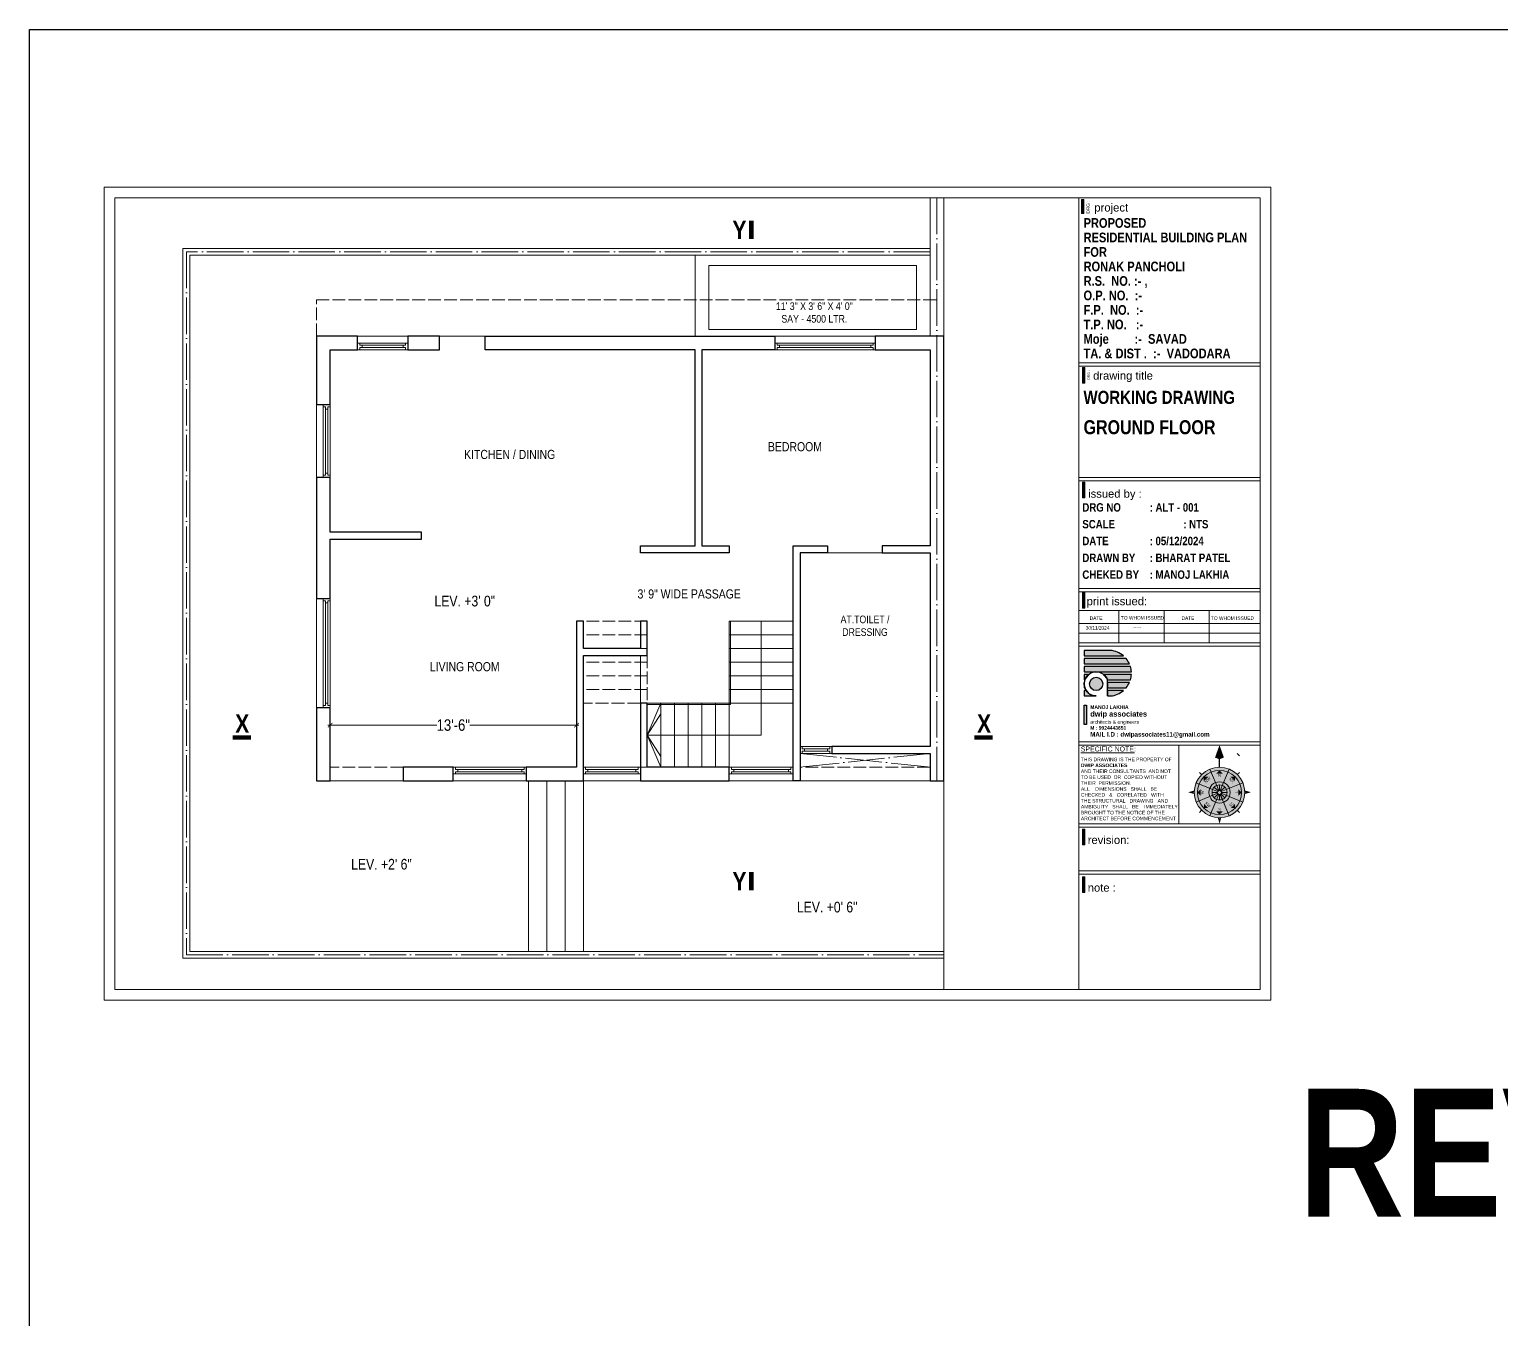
# Model space of a CAD drawing. Header units: millimetres. Extents: x 56222 to 120458, y -162468 to -121287.
# Drawn here: x 113576 to 114544, y -159693 to -158844 of the extents above; entities that cross this region are included whole.
import ezdxf
from ezdxf.enums import TextEntityAlignment as Align

# ---------------------------------------------------------------- set-up
doc = ezdxf.new("R2010")
doc.units = ezdxf.units.MM
doc.header["$MEASUREMENT"] = 0
doc.header["$PDMODE"] = 35
doc.linetypes.add('ACAD_ISO02W100', pattern=[15, 12, -3])
doc.linetypes.add('ACAD_ISO04W100', pattern=[30, 24, -3, 0, -3])
doc.layers.get('Defpoints').update_dxf_attribs({"color": 220})
for name, color, linetype, lineweight in [('FIRST FLOOR', 7, 'Continuous', 9), ('GROUND FLOOR', 7, 'Continuous', 9), ('GROUND FLOOR  ( PLINE )', 251, 'Continuous', 30), ('GROUND FLOOR ( DW_RAIL )', 7, 'Continuous', 9), ('GROUND FLOOR ( STAIR )', 45, 'Continuous', 9), ('plot boundary', 26, 'Continuous', 30), ('SECOND FLOOR  ( PLINE )', 251, 'Continuous', 30), ('SECTION', 7, 'Continuous', 9), ('STAIRCASE', 45, 'Continuous', 25), ('X_SHEET', 7, 'Continuous', 9)]:
    doc.layers.add(name, color=color, linetype=linetype, lineweight=lineweight)
doc.layers.add('GROUND FLOOR  ( Text )', color=251, linetype='Continuous')
doc.styles.add("AR_0'-0", font='arial.ttf')
doc.styles.add('AR_6', font='arial.ttf', dxfattribs={"height": 6})
doc.styles.add("Cn_BT_0'-0", font='swissc.ttf')
doc.styles.add('Cn_BT_7½', font='swissc.ttf', dxfattribs={"height": 7.5})
doc.styles.add('DUTCH801', font='dutcheb.ttf', dxfattribs={"height": 6.5})
doc.styles.add('KATHA', font='swissc.ttf')
doc.styles.get("Standard").update_dxf_attribs({"font": 'arial.ttf', "height": 6})
doc.dimstyles.new('Cn_BT_7½', dxfattribs={"dimtxt": 9, "dimasz": 3, "dimexe": 1.5, "dimexo": 0, "dimgap": 0.09, "dimtad": 0, "dimdec": 3, "dimzin": 3, "dimdsep": 46, "dimlunit": 4, "dimtxsty": 'Cn_BT_7½', "dimblk": 'ARCHTICK', "dimcen": 0.09, "dimdle": 1.5, "dimclrd": 251, "dimclre": 251, "dimclrt": 14, "dimadec": 0, "dimazin": 0, "dimtfac": 0.75, "dimtdec": 3, "dimtofl": 0, "dimtmove": 0, "dimatfit": 3, "dimfxl": 0, "dimtolj": 1, "dimtzin": 0, "dimlwd": 15, "dimlwe": 15, "dimarcsym": 0})

# ---------------------------------------------------------------- blocks, each defined once
blk = doc.blocks.new('NORTH')
h = blk.add_hatch(color=9)
h.set_gradient(color1=(201, 201, 201), color2=(237, 237, 237), one_color=1, tint=0.93, name='SPHERICAL')
edge = h.paths.add_edge_path()
edge.add_arc((329168.4, -156620.1), 24.1, 0, 360)
at = {"layer": 'X_SHEET'}
for color, points in [(224, [(329168.4, -156574.8), (329168.4, -156588.4), (329164.1, -156586.7)]), (230, [(329172.6, -156586.7), (329168.4, -156588.4), (329168.4, -156574.8)]), (47, [(329153.4, -156609.4), (329153.4, -156605.1), (329157.7, -156605.1)]), (47, [(329165.3, -156602), (329168.4, -156598.9), (329171.4, -156602)]), (47, [(329179, -156605.1), (329183.3, -156605.1), (329183.3, -156609.4)]), (224, [(329143.4, -156619.9), (329144.3, -156618.2), (329138.4, -156619.9)]), (230, [(329144.3, -156621.6), (329143.4, -156619.9), (329138.4, -156619.9)]), (47, [(329147.2, -156620), (329150.3, -156617), (329150.3, -156623.1)]), (47, [(329186.5, -156623.1), (329186.5, -156617), (329189.5, -156620.1)]), (224, [(329193.3, -156619.9), (329192.5, -156618.2), (329198.4, -156619.9)]), (230, [(329192.5, -156621.6), (329193.3, -156619.9), (329198.4, -156619.9)]), (47, [(329153.4, -156635), (329153.4, -156630.7), (329157.7, -156635)]), (47, [(329179, -156635), (329183.3, -156630.7), (329183.3, -156635)]), (47, [(329171.4, -156638.2), (329165.3, -156638.1), (329168.3, -156641.2)]), (230, [(329166.7, -156644.1), (329168.4, -156645), (329168.4, -156650.1)]), (224, [(329168.4, -156645), (329170.1, -156644.1), (329168.4, -156650.1)])]:
    blk.add_hatch(color=color, dxfattribs=at).paths.add_polyline_path(points)
at = {"color": 254, "lineweight": 5}
for p, q in [((329185.4, -156582.8), (329187.6, -156585)), ((329166.5, -156620.1), (329161.2, -156620.1)), ((329167, -156618.7), (329163.3, -156615)), ((329168.4, -156618.2), (329168.4, -156612.9)), ((329169.7, -156618.7), (329173.4, -156615)), ((329170.2, -156620.1), (329175.5, -156620.1)), ((329167, -156621.4), (329163.3, -156625.1)), ((329168.4, -156621.9), (329168.4, -156627.2)), ((329169.7, -156621.4), (329173.4, -156625.1))]:
    blk.add_line(p, q, dxfattribs=at)
at = {"color": 250, "lineweight": 9}
for p, q in [((329151.3, -156603), (329149.2, -156600.9)), ((329167.6, -156618.3), (329159.1, -156597.8)), ((329169.1, -156618.3), (329177.6, -156597.8)), ((329185.4, -156603), (329187.6, -156600.9)), ((329146.1, -156610.8), (329166.6, -156619.3)), ((329170.1, -156619.3), (329190.7, -156610.8)), ((329146.1, -156629.3), (329166.6, -156620.8)), ((329159.1, -156642.4), (329167.6, -156621.8)), ((329177.6, -156642.4), (329169.1, -156621.8)), ((329170.1, -156620.8), (329190.7, -156629.3)), ((329151.3, -156637.1), (329149.2, -156639.2)), ((329185.4, -156637.1), (329187.6, -156639.2))]:
    blk.add_line(p, q, dxfattribs=at)
at = {"color": 1}
blk.add_line((329171.1, -156626.7), (329169.1, -156621.8), dxfattribs=at)
at = {"lineweight": 9}
for radius in [24.1, 21.1, 10.2, 7.18, 1.88]:
    blk.add_circle((329168.4, -156620.1), radius, dxfattribs=at)
at = {"layer": 'X_SHEET', "color": 29, "linetype": 'Continuous', "lineweight": 25}
blk.add_line((329168.4, -156595.9), (329168.4, -156588.4), dxfattribs=at)
at = {"layer": 'X_SHEET', "color": 26, "linetype": 'ByBlock', "lineweight": -2, "style": 'DUTCH801'}
for s, rotation, p in [('NW', 44.9141, (329156.2, -156607.4)), ('N', 359.9141, (329168.3, -156602.4)), ('SE', 44.9141, (329178.9, -156630.5)), ('S', 359.9141, (329168.4, -156634.9))]:
    blk.add_text(s, height=2.7, rotation=rotation, dxfattribs=at).set_placement(p, align=Align.TOP_CENTER)
for s, rotation, p in [('NE', 314.9141, (329178.9, -156609.6)), ('W', 89.9141, (329153.5, -156620)), ('E', 89.9141, (329186.1, -156619.8)), ('SW', 314.9141, (329156.3, -156632.7))]:
    blk.add_text(s, height=2.7, rotation=rotation, dxfattribs=at).set_placement(p, align=Align.CENTER)
blk = doc.blocks.new('logo')
at = {"layer": 'STAIRCASE', "linetype": 'Continuous', "ltscale": 15}
h = blk.add_hatch(color=0, dxfattribs=at)
edge = h.paths.add_edge_path()
edge.add_line((52190.2, -8438.8), (52131.5, -8438.8))
edge.add_line((52131.5, -8438.8), (52131.5, -8450.8))
edge.add_line((52131.5, -8450.8), (52219.1, -8450.8))
edge.add_arc((52186.1, -8489.7), 51, 49.5898, 85.3906)
edge = h.paths.add_edge_path()
edge.add_line((52225, -8456.8), (52131.5, -8456.8))
edge.add_line((52131.5, -8456.8), (52131.5, -8468.8))
edge.add_line((52131.5, -8468.8), (52232.6, -8468.8))
edge.add_arc((52186.1, -8489.7), 51, 24.196, 40.1809)
edge = h.paths.add_edge_path()
edge.add_line((52234.8, -8474.7), (52131.5, -8474.7))
edge.add_line((52131.5, -8474.7), (52131.5, -8486.7))
edge.add_line((52131.5, -8486.7), (52237, -8486.7))
edge.add_arc((52186.1, -8489.7), 51, 3.3421, 17.076)
edge = h.paths.add_edge_path()
edge.add_line((52237, -8492.6), (52174.8, -8492.6))
edge.add_arc((52158.3, -8513.7), 26.8, 19.8001, 51.8901, ccw=False)
edge.add_line((52183.5, -8504.6), (52234.8, -8504.6))
edge.add_arc((52186.1, -8489.7), 51, 342.9464, 356.6794)
edge = h.paths.add_edge_path()
edge.add_line((52232.6, -8510.5), (52183.5, -8510.5))
edge.add_line((52183.5, -8510.5), (52183.5, -8522.5))
edge.add_line((52183.5, -8522.5), (52225.1, -8522.5))
edge.add_arc((52186.1, -8489.7), 51, 319.8472, 335.8275)
edge = h.paths.add_edge_path()
edge.add_line((52219.2, -8528.5), (52183.5, -8528.5))
edge.add_line((52183.5, -8528.5), (52183.5, -8540.5))
edge.add_line((52183.5, -8540.5), (52190.4, -8540.5))
edge.add_arc((52186.1, -8489.7), 51, 274.8693, 310.4434)
edge = h.paths.add_edge_path()
edge.add_line((52136, -8528.5), (52131.5, -8528.5))
edge.add_line((52131.5, -8528.5), (52131.5, -8540.5))
edge.add_line((52131.5, -8540.5), (52158.3, -8540.5))
edge.add_arc((52158.3, -8513.7), 26.8, 213.4982, 270, ccw=False)
edge = h.paths.add_edge_path()
edge.add_line((52131.5, -8513.7), (52131.5, -8522.5))
edge.add_line((52131.5, -8522.5), (52133, -8522.5))
edge.add_arc((52158.3, -8513.7), 26.8, 180, 199.307, ccw=False)
edge = h.paths.add_edge_path()
edge.add_line((52131.7, -8510.5), (52131.5, -8510.5))
edge.add_line((52131.5, -8510.5), (52131.5, -8513.7))
edge.add_arc((52158.3, -8513.7), 26.8, 173.2545, 180, ccw=False)
edge = h.paths.add_edge_path()
edge.add_line((52141.8, -8492.6), (52131.5, -8492.6))
edge.add_line((52131.5, -8492.6), (52131.5, -8504.6))
edge.add_line((52131.5, -8504.6), (52133.1, -8504.6))
edge.add_arc((52158.3, -8513.7), 26.8, 128.1099, 160.1999, ccw=False)
edge = h.paths.add_edge_path()
edge.add_arc((52158.3, -8513.7), 14.8, 0, 360)
at = {"layer": 'STAIRCASE', "color": 0, "linetype": 'Continuous', "ltscale": 15}
blk.add_line((52183.5, -8540.5), (52183.5, -8504.6), dxfattribs=at)
for points in [[(52190.2, -8438.8), (52131.5, -8438.8), (52131.5, -8450.8), (52219.1, -8450.8, 0.157494)], [(52225, -8456.8), (52131.5, -8456.8), (52131.5, -8468.8), (52232.6, -8468.8, 0.06986)], [(52234.8, -8474.7), (52131.5, -8474.7), (52131.5, -8486.7), (52237, -8486.7, 0.059998)], [(52141.8, -8492.6), (52131.5, -8492.6), (52131.5, -8504.6), (52133.1, -8504.6, -0.140942)], [(52131.7, -8510.5), (52131.5, -8510.5), (52131.5, -8513.7, -0.029441)], [(52131.5, -8513.7), (52131.5, -8522.5), (52133, -8522.5, -0.084443)], [(52237, -8492.6), (52174.8, -8492.6, -0.140942), (52183.5, -8504.6), (52234.8, -8504.6, 0.059993)], [(52232.6, -8510.5), (52183.5, -8510.5), (52183.5, -8522.5), (52225.1, -8522.5, 0.069841)], [(52136, -8528.5), (52131.5, -8528.5), (52131.5, -8540.5), (52158.3, -8540.5, -0.251655)], [(52219.2, -8528.5), (52183.5, -8528.5), (52183.5, -8540.5), (52190.4, -8540.5, 0.15648)]]:
    blk.add_lwpolyline(points, format="xyb", close=True, dxfattribs=at)
blk.add_circle((52158.3, -8513.7), 14.8, dxfattribs=at)
blk.add_arc((52158.3, -8513.7), 26.8, 19.8001, 270, dxfattribs=at)
blk = doc.blocks.new('_ArchTick')
at = {"color": 0, "linetype": 'ByBlock', "const_width": 0.15}
blk.add_lwpolyline([(-0.5, -0.5), (0.5, 0.5)], dxfattribs=at)
blk = doc.blocks.new('*D348')
at = {"layer": 'Defpoints', "color": 0, "transparency": 16777216}
for p in [(113936.13, -159301.73), (113774.13, -159311.36), (113936.13, -159311.36)]:
    blk.add_point(p, dxfattribs=at)
at = {"layer": 'SECOND FLOOR  ( PLINE )', "color": 251, "lineweight": 15, "transparency": 16777216}
for p, q in [((113772.63, -159301.73), (113844.27, -159301.73)), ((113774.13, -159311.36), (113774.13, -159300.23)), ((113937.63, -159301.73), (113865.99, -159301.73)), ((113936.13, -159311.36), (113936.13, -159300.23))]:
    blk.add_line(p, q, dxfattribs=at)
at = {"layer": 'SECOND FLOOR  ( PLINE )', "color": 251, "lineweight": 15, "transparency": 16777216, "xscale": 3, "yscale": 3, "zscale": 3, "rotation": 180}
blk.add_blockref('_ArchTick', (113774.13, -159301.73), dxfattribs=at)
at = {"layer": 'SECOND FLOOR  ( PLINE )', "color": 251, "lineweight": 15, "transparency": 16777216, "xscale": 3, "yscale": 3, "zscale": 3}
blk.add_blockref('_ArchTick', (113936.13, -159301.73), dxfattribs=at)
at = {"layer": 'SECOND FLOOR  ( PLINE )', "color": 14, "transparency": 16777216, "insert": (113855.13, -159301.73), "char_height": 7.5, "attachment_point": 5, "style": 'Cn_BT_7½'}
blk.add_mtext('\\A1;13\'-6"', dxfattribs=at)

msp = doc.modelspace()

# ---------------------------------------------------------------- hatches: boundary and pattern name
at = {"layer": 'STAIRCASE', "linetype": 'Continuous', "ltscale": 15}
msp.add_hatch(color=251, dxfattribs=at).paths.add_polyline_path([(114269.86642, -159288.66083), (114271.58727, -159288.66083), (114271.58727, -159301.24608), (114269.86642, -159301.24608)])
at = {"layer": 'X_SHEET', "ltscale": 0.25}
h = msp.add_hatch(color=0, dxfattribs=at)
h.dxf.hatch_style = 1
h.paths.add_polyline_path([(114270.49428, -159066.48743), (114268.89222, -159066.48743), (114268.89222, -159076.79164), (114270.49428, -159076.79164)])
h = msp.add_hatch(color=0, dxfattribs=at)
h.dxf.hatch_style = 1
h.paths.add_polyline_path([(114270.49437, -159141.92599), (114268.89231, -159141.92599), (114268.89231, -159152.2302), (114270.49437, -159152.2302)])
h = msp.add_hatch(color=0, dxfattribs=at)
h.dxf.hatch_style = 1
h.paths.add_polyline_path([(114270.49094, -159214.3989), (114268.88888, -159214.3989), (114268.88888, -159224.70311), (114270.49094, -159224.70311)])
h = msp.add_hatch(color=0, dxfattribs=at)
h.dxf.hatch_style = 1
h.paths.add_polyline_path([(114270.49433, -159370.08945), (114268.89227, -159370.08945), (114268.89227, -159380.39366), (114270.49433, -159380.39366)])
h = msp.add_hatch(color=0, dxfattribs=at)
h.dxf.hatch_style = 1
h.paths.add_polyline_path([(114270.49423, -159401.46239), (114268.89217, -159401.46239), (114268.89217, -159411.7666), (114270.49423, -159411.7666)])

# ---------------------------------------------------------------- linework, layer by layer
at = {"layer": 'FIRST FLOOR', "color": 1}
for points in [[(114168.62644, -158992.60958), (114014.12644, -158992.60958), (114014.12644, -159045.85958), (114168.62644, -159045.85958)], [(114159.62644, -158999.35958), (114023.12644, -158999.35958), (114023.12644, -159041.35958), (114159.62644, -159041.35958)]]:
    msp.add_lwpolyline(points, close=True, dxfattribs=at)
at = {"layer": 'GROUND FLOOR'}
for p, q in [((114168.62644, -158954.81072), (114168.62644, -159045.85958)), ((114177.62644, -158954.81072), (114177.62644, -159475.74353)), ((113677.37644, -158988.10958), (114168.62644, -158988.10958)), ((113677.37644, -158988.10958), (113677.37644, -159455.10958)), ((113681.87644, -158992.60958), (114168.62644, -158992.60958)), ((113681.87644, -158992.60958), (113681.87644, -159450.60958)), ((113765.12644, -159045.85958), (113765.12644, -159338.35958)), ((114177.62644, -159045.85958), (113765.12644, -159045.85958)), ((113792.12644, -159045.85958), (113792.12644, -159054.85958)), ((113825.12644, -159045.85958), (113825.12644, -159054.85958)), ((113846.12644, -159045.85958), (113846.12644, -159054.85958)), ((113876.12644, -159045.85958), (113876.12644, -159054.85958)), ((114066.62644, -159045.85958), (114066.62644, -159054.85958)), ((114132.62644, -159045.85958), (114132.62644, -159054.85958)), ((113774.12644, -159054.85958), (113774.12644, -159174.85958)), ((113846.12644, -159054.85958), (113774.12644, -159054.85958)), ((114014.12644, -159054.85958), (113876.12644, -159054.85958)), ((114014.12644, -159054.85958), (114014.12644, -159183.85958)), ((114168.62644, -159054.85958), (114018.62644, -159054.85958)), ((114018.62644, -159054.85958), (114018.62644, -159183.85958)), ((114168.62644, -159054.85958), (114168.62644, -159183.85958)), ((113774.12644, -159090.85958), (113765.12644, -159090.85958)), ((113774.12644, -159138.85958), (113765.12644, -159138.85958)), ((113834.12644, -159174.85958), (113774.12644, -159174.85958)), ((113834.12644, -159174.85958), (113834.12644, -159179.35958)), ((113774.12644, -159179.35958), (113774.12644, -159338.35958)), ((113834.12644, -159179.35958), (113774.12644, -159179.35958)), ((113978.12644, -159188.35958), (113978.12644, -159183.85958)), ((114014.12644, -159183.85958), (113978.12644, -159183.85958)), ((114018.62644, -159183.85958), (114036.62644, -159183.85958)), ((114036.62644, -159183.85958), (114036.62644, -159188.35958)), ((114078.62644, -159183.85958), (114078.62644, -159338.35958)), ((114101.12644, -159183.85958), (114078.62644, -159183.85958)), ((114101.12644, -159183.85958), (114101.12644, -159188.35958)), ((114168.62644, -159183.85958), (114137.12644, -159183.85958)), ((114137.12644, -159183.85958), (114137.12644, -159188.35958)), ((114036.62644, -159188.35958), (113978.12644, -159188.35958)), ((114083.12644, -159188.35958), (114083.12644, -159338.35958)), ((114168.62644, -159188.35958), (114083.12644, -159188.35958)), ((114168.62644, -159188.35958), (114168.62644, -159315.85958)), ((113774.12644, -159218.35958), (113765.12644, -159218.35958)), ((113978.12644, -159251.35958), (113978.12644, -159233.35958)), ((113982.62644, -159255.85958), (113982.62644, -159233.35958)), ((113978.12644, -159338.35958), (113978.12644, -159255.85958)), ((113774.12644, -159290.35958), (113765.12644, -159290.35958)), ((113982.62644, -159329.35958), (113982.62644, -159287.35958)), ((114083.12644, -159315.85958), (114168.62644, -159315.85958)), ((114083.12644, -159320.35958), (114168.62644, -159320.35958)), ((114104.12644, -159315.85958), (114104.12644, -159320.35958)), ((114168.62644, -159320.35958), (114168.62644, -159338.35958)), ((113822.12644, -159329.35958), (113822.12644, -159338.35958)), ((113936.12644, -159329.35958), (113822.12644, -159329.35958)), ((113855.12644, -159338.35958), (113855.12644, -159329.35958)), ((113903.12644, -159338.35958), (113903.12644, -159329.35958)), ((114078.62644, -159329.35958), (113940.62644, -159329.35958)), ((114036.62644, -159329.35958), (114036.62644, -159338.35958)), ((114177.62644, -159338.35958), (113765.12644, -159338.35958)), ((113904.62644, -159338.35958), (113904.62644, -159450.60958)), ((113916.62644, -159338.35958), (113916.62644, -159450.60958)), ((113928.62644, -159338.35958), (113928.62644, -159450.60958)), ((113940.62644, -159338.35958), (113940.62644, -159450.60958)), ((113677.37644, -159455.10958), (114177.62644, -159455.10958)), ((113681.87644, -159450.60958), (114177.62644, -159450.60958))]:
    msp.add_line(p, q, dxfattribs=at)
at = {"layer": 'GROUND FLOOR', "color": 1, "linetype": 'ACAD_ISO04W100'}
for p, q in [((114173.12644, -158954.81072), (114173.12644, -159338.35958)), ((114083.12644, -159320.35958), (114168.62644, -159329.35958)), ((114168.62644, -159320.35958), (114083.12644, -159329.35958))]:
    msp.add_line(p, q, dxfattribs=at)
at = {"layer": 'GROUND FLOOR', "linetype": 'ACAD_ISO02W100', "ltscale": 0.7}
for p, q in [((113765.12644, -159045.85958), (113765.12644, -159021.85958)), ((113822.12644, -159329.35958), (113774.12644, -159329.35958)), ((114168.62644, -159329.35958), (114083.12644, -159329.35958))]:
    msp.add_line(p, q, dxfattribs=at)
at = {"layer": 'GROUND FLOOR', "color": 5}
msp.add_line((113982.62644, -159255.85958), (113940.62644, -159255.85958), dxfattribs=at)
at = {"layer": 'GROUND FLOOR', "color": 1, "linetype": 'ACAD_ISO04W100'}
msp.add_lwpolyline([(114168.62644, -158990.35958), (113679.62644, -158990.35958), (113679.62644, -159452.85958), (114177.62644, -159452.85958)], dxfattribs=at)
at = {"layer": 'GROUND FLOOR', "linetype": 'ACAD_ISO02W100', "ltscale": 0.7}
msp.add_lwpolyline([(113765.12644, -159021.85958), (114173.12644, -159021.85958)], dxfattribs=at)
at = {"layer": 'GROUND FLOOR'}
msp.add_lwpolyline([(114036.62644, -159233.35958), (114036.62644, -159287.35958), (113982.62644, -159287.35958)], dxfattribs=at)
at = {"layer": 'GROUND FLOOR  ( PLINE )'}
for points in [[(113792.12644, -159045.85958), (113765.12644, -159045.85958), (113765.12644, -159090.85958), (113774.12644, -159090.85958), (113774.12644, -159054.85958), (113792.12644, -159054.85958)], [(113846.12644, -159045.85958), (113825.12644, -159045.85958), (113825.12644, -159054.85958), (113846.12644, -159054.85958)], [(113876.12644, -159045.85958), (114066.62644, -159045.85958), (114066.62644, -159054.85958), (114018.62644, -159054.85958), (114018.62644, -159183.85958), (114036.62644, -159183.85958), (114036.62644, -159188.35958), (113978.12644, -159188.35958), (113978.12644, -159183.85958), (114014.12644, -159183.85958), (114014.12644, -159054.85958), (113876.12644, -159054.85958)], [(114177.62644, -159045.85958), (114132.62644, -159045.85958), (114132.62644, -159054.85958), (114168.62644, -159054.85958), (114168.62644, -159183.85958), (114137.12644, -159183.85958), (114137.12644, -159188.35958), (114168.62644, -159188.35958), (114168.62644, -159315.85958), (114104.12644, -159315.85958), (114104.12644, -159320.35958), (114168.62644, -159320.35958), (114168.62644, -159338.35958), (114177.62644, -159338.35958)], [(113774.12644, -159179.35958), (113834.12644, -159179.35958), (113834.12644, -159174.85958), (113774.12644, -159174.85958), (113774.12644, -159138.85958), (113765.12644, -159138.85958), (113765.12644, -159218.35958), (113774.12644, -159218.35958)], [(114078.62644, -159183.85958), (114101.12644, -159183.85958), (114101.12644, -159188.35958), (114083.12644, -159188.35958), (114083.12644, -159338.35958), (114078.62644, -159338.35958)], [(113940.62644, -159255.85958), (113982.62644, -159255.85958), (113982.62644, -159233.35958), (113978.12644, -159233.35958), (113978.12644, -159251.35958), (113940.62644, -159251.35958), (113940.62644, -159233.35958), (113936.12644, -159233.35958), (113936.12644, -159329.35958), (113903.12644, -159329.35958), (113903.12644, -159338.35958), (113940.62644, -159338.35958)], [(113774.12644, -159290.35958), (113765.12644, -159290.35958), (113765.12644, -159338.35958), (113774.12644, -159338.35958)], [(114036.62644, -159329.35958), (113982.62644, -159329.35958), (113982.62644, -159287.35958), (113978.12644, -159287.35958), (113978.12644, -159338.35958), (114036.62644, -159338.35958)], [(113855.12644, -159329.35958), (113822.12644, -159329.35958), (113822.12644, -159338.35958), (113855.12644, -159338.35958)]]:
    msp.add_lwpolyline(points, close=True, dxfattribs=at)
at = {"layer": 'GROUND FLOOR ( DW_RAIL )'}
for points in [[(113825.12644, -159050.35958), (113823.62644, -159050.35958), (113823.62644, -159051.85958), (113822.12644, -159051.85958), (113822.12644, -159053.35958), (113795.12644, -159053.35958), (113795.12644, -159051.85958), (113793.62644, -159051.85958), (113793.62644, -159050.35958), (113792.12644, -159050.35958), (113792.12644, -159054.85958), (113793.62644, -159054.85958), (113793.62644, -159053.35958), (113795.12644, -159053.35958), (113795.12644, -159051.85958), (113822.12644, -159051.85958), (113822.12644, -159053.35958), (113823.62644, -159053.35958), (113823.62644, -159054.85958), (113825.12644, -159054.85958), (113825.12644, -159050.35958), (113792.12644, -159050.35958), (113792.12644, -159054.85958), (113825.12644, -159054.85958)], [(114132.62644, -159050.35958), (114131.12644, -159050.35958), (114131.12644, -159051.85958), (114129.62644, -159051.85958), (114129.62644, -159053.35958), (114069.62644, -159053.35958), (114069.62644, -159051.85958), (114068.12644, -159051.85958), (114068.12644, -159050.35958), (114066.62644, -159050.35958), (114066.62644, -159054.85958), (114068.12644, -159054.85958), (114068.12644, -159053.35958), (114069.62644, -159053.35958), (114069.62644, -159051.85958), (114129.62644, -159051.85958), (114129.62644, -159053.35958), (114131.12644, -159053.35958), (114131.12644, -159054.85958), (114132.62644, -159054.85958), (114132.62644, -159050.35958), (114066.62644, -159050.35958), (114066.62644, -159054.85958), (114132.62644, -159054.85958)], [(113774.12644, -159138.85958), (113774.12644, -159137.35958), (113772.62644, -159137.35958), (113772.62644, -159135.85958), (113771.12644, -159135.85958), (113771.12644, -159093.85958), (113772.62644, -159093.85958), (113772.62644, -159092.35958), (113774.12644, -159092.35958), (113774.12644, -159090.85958), (113769.62644, -159090.85958), (113769.62644, -159092.35958), (113771.12644, -159092.35958), (113771.12644, -159093.85958), (113772.62644, -159093.85958), (113772.62644, -159135.85958), (113771.12644, -159135.85958), (113771.12644, -159137.35958), (113769.62644, -159137.35958), (113769.62644, -159138.85958), (113774.12644, -159138.85958), (113774.12644, -159090.85958), (113769.62644, -159090.85958), (113769.62644, -159138.85958)], [(113774.12644, -159290.35958), (113774.12644, -159288.85958), (113772.62644, -159288.85958), (113772.62644, -159287.35958), (113771.12644, -159287.35958), (113771.12644, -159221.35958), (113772.62644, -159221.35958), (113772.62644, -159219.85958), (113774.12644, -159219.85958), (113774.12644, -159218.35958), (113769.62644, -159218.35958), (113769.62644, -159219.85958), (113771.12644, -159219.85958), (113771.12644, -159221.35958), (113772.62644, -159221.35958), (113772.62644, -159287.35958), (113771.12644, -159287.35958), (113771.12644, -159288.85958), (113769.62644, -159288.85958), (113769.62644, -159290.35958), (113774.12644, -159290.35958), (113774.12644, -159218.35958), (113769.62644, -159218.35958), (113769.62644, -159290.35958)], [(114104.12644, -159315.85958), (114102.62644, -159315.85958), (114102.62644, -159317.35958), (114101.12644, -159317.35958), (114101.12644, -159318.85958), (114086.12644, -159318.85958), (114086.12644, -159317.35958), (114084.62644, -159317.35958), (114084.62644, -159315.85958), (114083.12644, -159315.85958), (114083.12644, -159320.35958), (114084.62644, -159320.35958), (114084.62644, -159318.85958), (114086.12644, -159318.85958), (114086.12644, -159317.35958), (114101.12644, -159317.35958), (114101.12644, -159318.85958), (114102.62644, -159318.85958), (114102.62644, -159320.35958), (114104.12644, -159320.35958), (114104.12644, -159315.85958), (114083.12644, -159315.85958), (114083.12644, -159320.35958), (114104.12644, -159320.35958)], [(113903.12644, -159329.35958), (113901.62644, -159329.35958), (113901.62644, -159330.85958), (113900.12644, -159330.85958), (113900.12644, -159332.35958), (113858.12644, -159332.35958), (113858.12644, -159330.85958), (113856.62644, -159330.85958), (113856.62644, -159329.35958), (113855.12644, -159329.35958), (113855.12644, -159333.85958), (113856.62644, -159333.85958), (113856.62644, -159332.35958), (113858.12644, -159332.35958), (113858.12644, -159330.85958), (113900.12644, -159330.85958), (113900.12644, -159332.35958), (113901.62644, -159332.35958), (113901.62644, -159333.85958), (113903.12644, -159333.85958), (113903.12644, -159329.35958), (113855.12644, -159329.35958), (113855.12644, -159333.85958), (113903.12644, -159333.85958)], [(113978.12644, -159329.35958), (113976.62644, -159329.35958), (113976.62644, -159330.85958), (113975.12644, -159330.85958), (113975.12644, -159332.35958), (113943.62644, -159332.35958), (113943.62644, -159330.85958), (113942.12644, -159330.85958), (113942.12644, -159329.35958), (113940.62644, -159329.35958), (113940.62644, -159333.85958), (113942.12644, -159333.85958), (113942.12644, -159332.35958), (113943.62644, -159332.35958), (113943.62644, -159330.85958), (113975.12644, -159330.85958), (113975.12644, -159332.35958), (113976.62644, -159332.35958), (113976.62644, -159333.85958), (113978.12644, -159333.85958), (113978.12644, -159329.35958), (113940.62644, -159329.35958), (113940.62644, -159333.85958), (113978.12644, -159333.85958)], [(114078.62644, -159329.35958), (114077.12644, -159329.35958), (114077.12644, -159330.85958), (114075.62644, -159330.85958), (114075.62644, -159332.35958), (114039.62644, -159332.35958), (114039.62644, -159330.85958), (114038.12644, -159330.85958), (114038.12644, -159329.35958), (114036.62644, -159329.35958), (114036.62644, -159333.85958), (114038.12644, -159333.85958), (114038.12644, -159332.35958), (114039.62644, -159332.35958), (114039.62644, -159330.85958), (114075.62644, -159330.85958), (114075.62644, -159332.35958), (114077.12644, -159332.35958), (114077.12644, -159333.85958), (114078.62644, -159333.85958), (114078.62644, -159329.35958), (114036.62644, -159329.35958), (114036.62644, -159333.85958), (114078.62644, -159333.85958)]]:
    msp.add_lwpolyline(points, close=True, dxfattribs=at)
at = {"layer": 'GROUND FLOOR ( STAIR )', "color": 5, "linetype": 'ACAD_ISO02W100', "ltscale": 0.7}
for p, q in [((113982.62644, -159233.35958), (113940.62644, -159233.35958)), ((113982.62644, -159242.35958), (113940.62644, -159242.35958)), ((113982.62644, -159251.35958), (113940.62644, -159251.35958)), ((113982.62644, -159260.35958), (113940.62644, -159260.35958)), ((113982.62644, -159255.85958), (113982.62644, -159287.35958)), ((113982.62644, -159269.35958), (113940.62644, -159269.35958)), ((113982.62644, -159278.35958), (113940.62644, -159278.35958)), ((113978.12644, -159287.35958), (113940.62644, -159287.35958))]:
    msp.add_line(p, q, dxfattribs=at)
at = {"layer": 'GROUND FLOOR ( STAIR )'}
for p, q in [((114078.62644, -159233.35958), (114036.62644, -159233.35958)), ((114036.62644, -159233.35958), (114036.62644, -159329.35958)), ((114078.62644, -159242.35958), (114036.62644, -159242.35958)), ((114078.62644, -159251.35958), (114036.62644, -159251.35958)), ((114078.62644, -159260.35958), (114036.62644, -159260.35958)), ((114078.62644, -159269.35958), (114036.62644, -159269.35958)), ((114078.62644, -159278.35958), (114036.62644, -159278.35958)), ((114078.62644, -159287.35958), (113982.62644, -159287.35958)), ((113991.62644, -159287.35958), (113991.62644, -159329.35958)), ((114000.62644, -159287.35958), (114000.62644, -159329.35958)), ((114009.62644, -159287.35958), (114009.62644, -159329.35958)), ((114018.62644, -159287.35958), (114018.62644, -159329.35958)), ((114027.62644, -159287.35958), (114027.62644, -159329.35958))]:
    msp.add_line(p, q, dxfattribs=at)
msp.add_lwpolyline([(113982.62644, -159308.35958), (113991.62644, -159287.35958), (113991.62644, -159294.35958), (113982.62644, -159308.35958), (113991.62644, -159329.35958), (113991.62644, -159322.35958), (113982.62644, -159308.35958), (114057.62644, -159308.35958), (114057.62644, -159233.35958)], dxfattribs=at)
msp.add_lwpolyline([(113982.62644, -159287.35958), (114036.62644, -159287.35958), (114036.62644, -159233.35958), (114037.32644, -159233.35958), (114037.32644, -159288.05958), (113982.62644, -159288.05958)], close=True, dxfattribs=at)
at = {"layer": 'plot boundary', "color": 251, "ltscale": 0.25}
msp.add_lwpolyline([(114269.86642, -159288.66083), (114271.58727, -159288.66083), (114271.58727, -159301.24608), (114269.86642, -159301.24608)], close=True, dxfattribs=at)
at = {"layer": 'SECTION', "color": 5}
for points in [[(114049.66344, -159404.45366, 12, 12, 0), (114052.66344, -159404.45366, 0, 0, 0), (114052.66344, -158975.95215, 12, 12, 0), (114049.66344, -158975.95215, 12, 12, 0)], [(113716.03344, -159308.35958, 12, 12, 0), (113716.03344, -159311.35958, 0, 0, 0), (114203.8252, -159311.35958, 12, 12, 0), (114203.8252, -159308.35958, 12, 12, 0)]]:
    msp.add_lwpolyline(points, format="xyseb", dxfattribs=at)
at = {"layer": 'X_SHEET', "color": 0, "linetype": 'Continuous', "lineweight": 9}
for p, q in [((114266.54548, -159226.22159), (114385.68471, -159226.22159)), ((114385.68471, -159234.87589), (114266.54614, -159234.87589)), ((114292.68143, -159226.22159), (114292.68143, -159247.58646)), ((114322.4577, -159226.22159), (114322.4577, -159247.58646)), ((114352.22324, -159226.22159), (114352.22324, -159247.58646)), ((114385.68471, -159241.23117), (114266.54681, -159241.23117))]:
    msp.add_line(p, q, dxfattribs=at)
at = {"layer": 'X_SHEET', "linetype": 'Continuous'}
msp.add_line((114267.72522, -159320.03878), (114303.04193, -159320.03878), dxfattribs=at)
at = {"layer": 'X_SHEET', "color": 5, "lineweight": 30}
msp.add_lwpolyline([(113576.41025, -158844.0278), (116516.02946, -158844.0278), (116516.02946, -160541.61207), (113576.41025, -160541.61207)], close=True, dxfattribs=at)
at = {"layer": 'X_SHEET'}
for points in [[(114392.68808, -159482.74353), (113625.53972, -159482.74353), (113625.53972, -158947.81072), (114392.68808, -158947.81072)], [(114385.68808, -159475.74353), (113632.53972, -159475.74353), (113632.53972, -158954.81072), (114385.68808, -158954.81072)], [(114266.54749, -159063.28844), (114385.68805, -159063.28844), (114385.68809, -158954.81072), (114266.54749, -158954.81072)], [(114266.54749, -158954.81072), (114385.68805, -158954.81072), (114385.68817, -159475.74353), (114266.5476, -159475.74353)], [(114385.68809, -159065.496), (114266.54749, -159065.496), (114266.54749, -159138.74533), (114385.68809, -159138.74533)], [(114266.54749, -159140.95289), (114385.68809, -159140.95289), (114385.68809, -159211.92838), (114266.54749, -159211.92838)], [(114266.54749, -159247.58646), (114385.68471, -159247.58646), (114385.68471, -159214.13594), (114266.54749, -159214.13594)], [(114266.54749, -159249.79402), (114385.68809, -159249.79402), (114385.68809, -159312.66245), (114266.54749, -159312.66245)], [(114332.18845, -159366.64744), (114266.54749, -159366.64744), (114266.54749, -159314.87), (114332.18845, -159314.87)], [(114266.54749, -159366.64744), (114385.68809, -159366.64744), (114385.68809, -159314.87), (114266.54749, -159314.87)], [(114266.54749, -159368.855), (114385.68809, -159368.855), (114385.68809, -159397.52841), (114266.54749, -159397.52841)], [(114385.688, -159399.73597), (114266.54749, -159399.73597), (114266.54767, -159475.74353), (114385.68823, -159475.74353)]]:
    msp.add_lwpolyline(points, close=True, dxfattribs=at)
at = {"layer": 'X_SHEET', "color": 0, "ltscale": 0.25}
for points in [[(114268.20063, -158955.86833), (114269.83661, -158955.86833), (114269.83661, -158965.07717), (114268.20063, -158965.07717)], [(114268.89222, -159066.48743), (114270.49428, -159066.48743), (114270.49428, -159076.79164), (114268.89222, -159076.79164)], [(114268.89231, -159141.92599), (114270.49437, -159141.92599), (114270.49437, -159152.2302), (114268.89231, -159152.2302)], [(114268.88888, -159214.3989), (114270.49094, -159214.3989), (114270.49094, -159224.70311), (114268.88888, -159224.70311)], [(114268.89227, -159370.08945), (114270.49433, -159370.08945), (114270.49433, -159380.39366), (114268.89227, -159380.39366)], [(114268.89217, -159401.46239), (114270.49423, -159401.46239), (114270.49423, -159411.7666), (114268.89217, -159411.7666)]]:
    msp.add_lwpolyline(points, close=True, dxfattribs=at)
msp.add_solid([(114269.83661, -158965.07717), (114268.20063, -158965.07717), (114269.83661, -158955.86833), (114268.20063, -158955.86833)], dxfattribs=at)

# ---------------------------------------------------------------- block references
at = {"xscale": 0.6882641349497078, "yscale": 0.6882641349497078, "zscale": 0.6882641349497078, "rotation": 0.02728220589949871}
msp.add_blockref('NORTH', (-112247.14961, -51657.92211), dxfattribs=at)
at = {"layer": 'STAIRCASE', "color": 251, "linetype": 'Continuous', "xscale": 0.2942633925449627, "yscale": 0.2942633925449627, "zscale": 0.2942633925449627}
msp.add_blockref('logo', (98929.59119, -156769.36127), dxfattribs=at)

# ---------------------------------------------------------------- texts
at = {"layer": 'GROUND FLOOR  ( Text )', "color": 1, "attachment_point": 5, "style": "Cn_BT_0'-0"}
for s, insert, char_height in [('11\' 3" X 3\' 6" X 4\' 0"\\PSAY - 4500 LTR. ', (114092.53635, -159030.29975), 5), ('LEV. +3\' 0"', (113862.65123, -159220.17061), 7), ('LEV. +2\' 6"', (113807.86972, -159393.29098), 7), ('LEV. +0\' 6"', (114100.95744, -159421.49914), 7)]:
    msp.add_mtext(s, dxfattribs=dict(at, insert=insert, char_height=char_height))
at = {"layer": 'GROUND FLOOR  ( Text )', "attachment_point": 5, "style": "Cn_BT_0'-0"}
for s, insert, char_height in [('BEDROOM', (114079.78693, -159118.59112), 6), ('KITCHEN / DINING', (113892.2081, -159123.68746), 6), ('3\' 9" WIDE PASSAGE', (114010.21608, -159215.45849), 6), ('AT.TOILET /\\PDRESSING', (114125.86371, -159236.38106), 5), ('LIVING ROOM', (113862.65123, -159263.3018), 6)]:
    msp.add_mtext(s, dxfattribs=dict(at, insert=insert, char_height=char_height))
at = {"layer": 'plot boundary', "color": 251, "ltscale": 0.25, "insert": (114273.92569, -159288.66083), "char_height": 3.5311607, "attachment_point": 1}
msp.add_mtext('{\\fArial|b1|i0|c0|p34;\\H0.6667x;MANOJ LAKHIA\\fBankGothic Lt BT|b1|i0|c0|p34;\\P\\fBankGothic Md BT|b1|i0|c0|p34;\\H1.5x;dwip associates\\P\\fBankGothic Lt BT|b0|i0|c0|p34;\\H0.6667x;architects & engineers\\P\\fStylus BT|b1|i0|c0|p34;\\H0.9999x;M : 9924443651\\P\\H1.25x;MAIL I.D : dwipassociates11@gmail.com}', dxfattribs=at)
at = {"layer": 'SECTION', "color": 5, "char_height": 12, "attachment_point": 7, "line_spacing_factor": 1.157143, "style": "Cn_BT_0'-0"}
for s, insert in [('{\\fSwis721 Cn BT|b1|i0|c0|p34;Y}', (114038.68948, -158981.91224)), ('{\\fSwis721 Cn BT|b1|i0|c0|p34;X}', (113711.75709, -159306.72093)), ('{\\fSwis721 Cn BT|b1|i0|c0|p34;X}', (114199.54885, -159306.72093)), ('{\\fSwis721 Cn BT|b1|i0|c0|p34;Y}', (114038.68948, -159410.41375))]:
    msp.add_mtext(s, dxfattribs=dict(at, insert=insert))
at = {"layer": 'X_SHEET', "color": 0, "ltscale": 0.25, "insert": (114271.4224, -158965.18708), "char_height": 2.211991, "width": 9.483907, "attachment_point": 1, "rotation": 90, "style": "AR_0'-0"}
msp.add_mtext('DRG :', dxfattribs=at)
at = {"layer": 'X_SHEET', "color": 0, "ltscale": 0.25, "attachment_point": 1}
for s, insert, char_height, style in [('{\\fSwis721 Ex BT|b0|i0|c0|p34;project}', (114276.60755, -158958.55111), 5.308778, 'AR_6'), ('{\\fSwis721 Cn BT|b1|i0|c0|p34;GROUND FLOOR}', (114269.51104, -159101.12704), 9.2144453, 'KATHA')]:
    msp.add_mtext(s, dxfattribs=dict(at, insert=insert, char_height=char_height, style=style))
at = {"layer": 'X_SHEET', "color": 0, "linetype": 'Continuous', "attachment_point": 1, "style": "Cn_BT_0'-0"}
for s, insert, char_height, line_spacing_factor in [('{\\fSwis721 Cn BT|b1|i0|c0|p34;PROPOSED\\PRESIDENTIAL BUILDING PLAN\\PFOR\\P\\C5;RONAK PANCHOLI  \\C1; \\C29;\\P\\C0;R.S.  NO. :- , \\PO.P. NO.  :-      \\PF.P.  NO.  :-          \\PT.P. NO.   :-  \\PMoje ^I    :-  SAVAD\\PTA. & DIST .  :-  VADODARA}', (114269.54033, -158968.17073), 6.3574351, 0.9), ('\\A1;{\\fSwis721 Cn BT|b1|i0|c0|p34;DRG NO ^I: ALT - 001\\PSCALE ^I^I: NTS\\PDATE ^I^I: 05/12/2024\\P\\A0;DRAWN BY ^I: BHARAT PATEL\\PCHEKED BY ^I: MANOJ LAKHIA}', (114268.76176, -159155.70412), 5.5286672, 1.2)]:
    msp.add_mtext(s, dxfattribs=dict(at, insert=insert, char_height=char_height, line_spacing_factor=line_spacing_factor))
at = {"layer": 'X_SHEET', "color": 0, "ltscale": 0.25, "insert": (114272.09847, -159074.40334), "char_height": 1.584052, "attachment_point": 1, "rotation": 90}
msp.add_mtext('DRG :', dxfattribs=at)
at = {"layer": 'X_SHEET', "color": 0, "ltscale": 0.25, "char_height": 5.2801729, "attachment_point": 1}
for s, insert in [('{\\fSwis721 Ex BT|b0|i0|c0|p34;drawing title}', (114275.78725, -159069.14606)), ('issued by :', (114272.54718, -159146.83269)), ('{\\fArial|b0|i0|c0|p34;print issued:}', (114271.56983, -159217.56669))]:
    msp.add_mtext(s, dxfattribs=dict(at, insert=insert))
at = {"layer": 'X_SHEET', "ltscale": 0.25, "insert": (114269.51104, -159081.79311), "char_height": 8.600149, "attachment_point": 1, "style": 'KATHA'}
msp.add_mtext('{\\fSwis721 Cn BT|b1|i0|c0|p34;WORKING DRAWING}', dxfattribs=at)
at = {"layer": 'X_SHEET', "color": 0, "linetype": 'Continuous', "attachment_point": 1}
for s, insert, char_height in [('{\\fArial|b0|i0|c0|p34;DATE}', (114273.58243, -159230.21586), 2.2584194), ('{\\fArial|b0|i0|c0|p34;TO WHOM ISSUED}', (114294.14978, -159230.02153), 2.2584194), ('{\\fArial|b0|i0|c0|p34;DATE}', (114333.99006, -159230.21586), 2.2584194), ('{\\fArial|b0|i0|c0|p34;TO WHOM ISSUED}', (114353.34582, -159230.21586), 2.2584194), ('{\\fArial|b0|i0|c0|p34;-----}', (114302.1712, -159236.37681), 2.2584194), ('THIS DRAWING IS THE PROPERTY OF \\P{\\fArial|b1|i0|c0|p34;\\C59;DWIP ASSOCIATES\\C29; \\fArial|b0|i0|c0|p34;\\P}AND THEIR CONSULTANTS  AND NOT \\PTO BE USED  OR  COPIED WITHOUT \\PTHEIR  PERMISSION.\\PALL    DIMENSIONS   SHALL   BE   \\PCHECKED   &   CORELATED   WITH   \\PTHE STRUCTURAL   DRAWING   AND   \\PAMBIGUITY   SHALL   BE    IMMEDIATELY \\PBROUGHT TO THE NOTICE OF THE \\PARCHITECT BEFORE COMMENCEMENT', (114267.81467, -159323.13769), 2.3302966)]:
    msp.add_mtext(s, dxfattribs=dict(at, insert=insert, char_height=char_height))
at = {"layer": 'X_SHEET', "color": 0, "linetype": 'Continuous', "insert": (114271.01612, -159236.57115), "char_height": 2.258419, "attachment_point": 1, "style": 'KATHA'}
msp.add_mtext('30/11/2024', dxfattribs=at)
at = {"layer": 'X_SHEET', "linetype": 'Continuous', "insert": (114267.70963, -159315.78873), "char_height": 3.2621613, "attachment_point": 1}
msp.add_mtext('SPECIFIC NOTE:', dxfattribs=at)
at = {"layer": 'X_SHEET', "color": 29, "ltscale": 0.25, "char_height": 5.2801729, "attachment_point": 1}
for s, insert in [('{\\C0;revision:}', (114272.29576, -159374.63766)), ('{\\C0;note :}', (114272.29567, -159406.0106))]:
    msp.add_mtext(s, dxfattribs=dict(at, insert=insert))
at = {"layer": 'X_SHEET', "color": 5, "ltscale": 0.25, "insert": (114410.94082, -159541.01137), "char_height": 84, "attachment_point": 1, "style": "Cn_BT_0'-0"}
msp.add_mtext('{\\fSwis721 Cn BT|b1|i0|c0|p34;REVISE~DEC~05~2024}', dxfattribs=at)

# ---------------------------------------------------------------- dimensions: what is measured, and where the dimension line sits
at = {"layer": 'SECOND FLOOR  ( PLINE )'}
dim = msp.add_linear_dim(base=(113936.12644, -159301.72637), p1=(113774.12644, -159311.35958), p2=(113936.12644, -159311.35958), dimstyle='Cn_BT_7½', dxfattribs=at)
dim.commit()
dim.dimension.update_dxf_attribs({"geometry": '*D348', "text_midpoint": (113855.12644, -159301.72637)})

doc.saveas('drawing.dxf')
